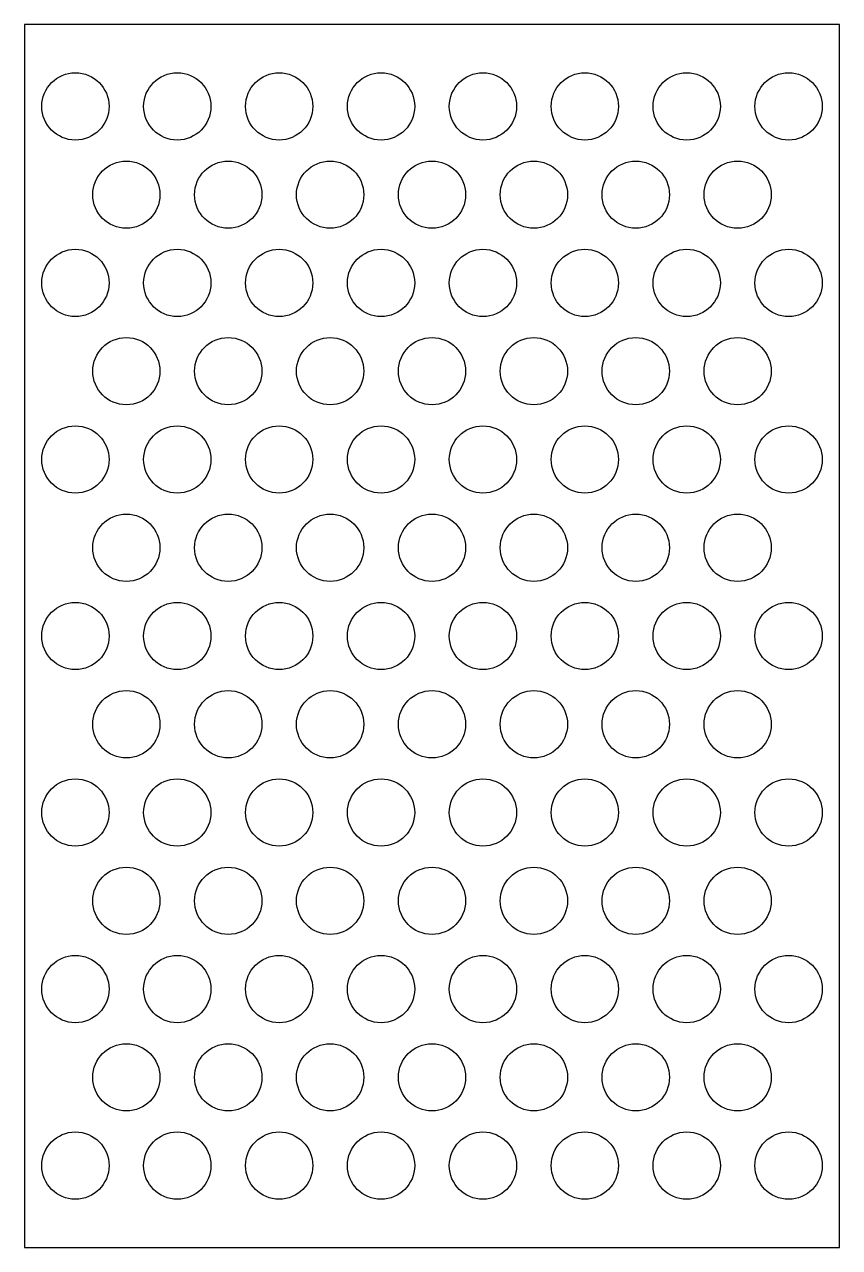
# Model space of a CAD drawing. Header units: inches. Extents: x 0 to 2, y 0 to 3.
import ezdxf

# ---------------------------------------------------------------- set-up
doc = ezdxf.new("R2010")
doc.units = ezdxf.units.IN

msp = doc.modelspace()

# ---------------------------------------------------------------- linework, layer by layer
for p, q in [((2, 3), (0, 3)), ((0, 3), (0, 0)), ((2, 0), (2, 3)), ((0, 0), (2, 0))]:
    msp.add_line(p, q)
for centre in [(0.125, 2.799), (0.375, 2.799), (0.625, 2.799), (0.875, 2.799), (1.125, 2.799), (1.375, 2.799), (1.625, 2.799), (1.875, 2.799), (0.25, 2.5825), (0.5, 2.5825), (0.75, 2.5825), (1, 2.5825), (1.25, 2.5825), (1.5, 2.5825), (1.75, 2.5825), (0.125, 2.366), (0.375, 2.366), (0.625, 2.366), (0.875, 2.366), (1.125, 2.366), (1.375, 2.366), (1.625, 2.366), (1.875, 2.366), (0.25, 2.1495), (0.5, 2.1495), (0.75, 2.1495), (1, 2.1495), (1.25, 2.1495), (1.5, 2.1495), (1.75, 2.1495), (0.125, 1.933), (0.375, 1.933), (0.625, 1.933), (0.875, 1.933), (1.125, 1.933), (1.375, 1.933), (1.625, 1.933), (1.875, 1.933), (0.25, 1.7165), (0.5, 1.7165), (0.75, 1.7165), (1, 1.7165), (1.25, 1.7165), (1.5, 1.7165), (1.75, 1.7165), (0.125, 1.5), (0.375, 1.5), (0.625, 1.5), (0.875, 1.5), (1.125, 1.5), (1.375, 1.5), (1.625, 1.5), (1.875, 1.5), (0.25, 1.2835), (0.5, 1.2835), (0.75, 1.2835), (1, 1.2835), (1.25, 1.2835), (1.5, 1.2835), (1.75, 1.2835), (0.125, 1.067), (0.375, 1.067), (0.625, 1.067), (0.875, 1.067), (1.125, 1.067), (1.375, 1.067), (1.625, 1.067), (1.875, 1.067), (0.25, 0.8505), (0.5, 0.8505), (0.75, 0.8505), (1, 0.8505), (1.25, 0.8505), (1.5, 0.8505), (1.75, 0.8505), (0.125, 0.634), (0.375, 0.634), (0.625, 0.634), (0.875, 0.634), (1.125, 0.634), (1.375, 0.634), (1.625, 0.634), (1.875, 0.634), (0.25, 0.4175), (0.5, 0.4175), (0.75, 0.4175), (1, 0.4175), (1.25, 0.4175), (1.5, 0.4175), (1.75, 0.4175), (0.125, 0.201), (0.375, 0.201), (0.625, 0.201), (0.875, 0.201), (1.125, 0.201), (1.375, 0.201), (1.625, 0.201), (1.875, 0.201)]:
    msp.add_circle(centre, 0.0825)

doc.saveas('drawing.dxf')
